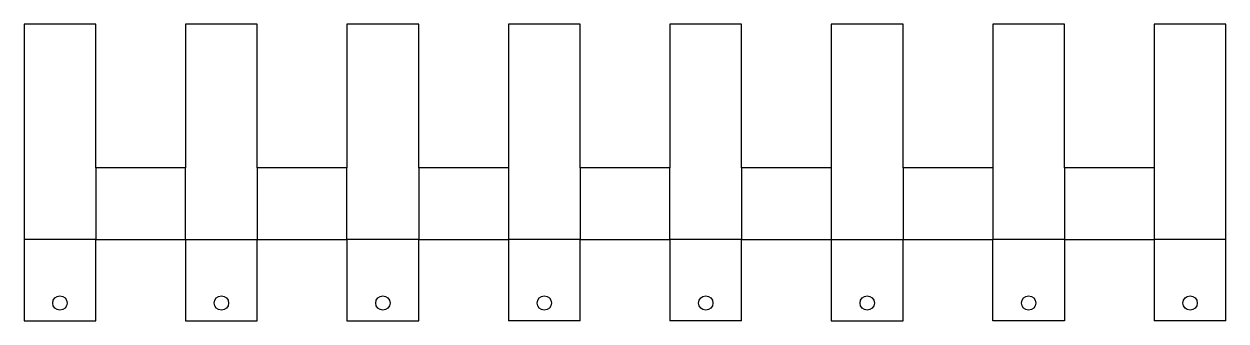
# Model space of a CAD drawing. Header units: centimetres. Extents: x 0.1 to 16.9, y 0.1 to 4.3.
import ezdxf

# ---------------------------------------------------------------- set-up
doc = ezdxf.new("R2010")
doc.units = ezdxf.units.CM
doc.header["$MEASUREMENT"] = 0

msp = doc.modelspace()

# ---------------------------------------------------------------- linework, layer by layer
for p, q in [((1.118, 4.274), (0.118, 4.274)), ((0.118, 4.274), (0.118, 1.274)), ((1.118, 2.274), (1.118, 4.274)), ((3.368, 4.274), (2.368, 4.274)), ((2.368, 4.274), (2.368, 2.274)), ((3.368, 2.274), (3.368, 4.274)), ((5.618, 4.274), (4.618, 4.274)), ((4.618, 4.274), (4.618, 2.274)), ((5.618, 2.274), (5.618, 4.274)), ((7.868, 4.274), (6.868, 4.274)), ((6.868, 4.274), (6.868, 2.274)), ((7.868, 2.274), (7.868, 4.274)), ((10.118, 4.274), (9.118, 4.274)), ((9.118, 4.274), (9.118, 2.274)), ((10.118, 2.274), (10.118, 4.274)), ((12.368, 4.274), (11.368, 4.274)), ((11.368, 4.274), (11.368, 2.274)), ((12.368, 2.274), (12.368, 4.274)), ((14.618, 4.274), (13.618, 4.274)), ((13.618, 4.274), (13.618, 2.274)), ((14.618, 2.274), (14.618, 4.274)), ((16.868, 4.274), (15.868, 4.274)), ((15.868, 4.274), (15.868, 2.274)), ((16.868, 1.274), (16.868, 4.274)), ((2.368, 2.274), (1.118, 2.274)), ((1.118, 2.274), (1.118, 1.274)), ((2.368, 1.274), (2.368, 2.274)), ((4.618, 2.274), (3.368, 2.274)), ((3.368, 2.274), (3.368, 1.274)), ((4.618, 1.274), (4.618, 2.274)), ((6.868, 2.274), (5.618, 2.274)), ((5.618, 2.274), (5.618, 1.274)), ((6.868, 2.274), (6.868, 1.274)), ((9.118, 2.274), (7.868, 2.274)), ((7.868, 2.274), (7.868, 1.274)), ((9.118, 1.274), (9.118, 2.274)), ((11.368, 2.274), (10.118, 2.274)), ((10.118, 2.274), (10.118, 1.274)), ((11.368, 2.274), (11.368, 1.274)), ((13.618, 2.274), (12.368, 2.274)), ((12.368, 2.274), (12.368, 1.274)), ((13.618, 2.274), (13.618, 1.274)), ((15.868, 2.274), (14.618, 2.274)), ((14.618, 2.274), (14.618, 1.274)), ((15.868, 2.274), (15.868, 1.274)), ((0.118, 1.274), (0.118, 0.139)), ((1.118, 1.274), (0.118, 1.274)), ((1.118, 0.139), (1.118, 1.274)), ((1.118, 1.274), (2.368, 1.274)), ((2.368, 1.274), (2.368, 0.139)), ((2.368, 1.274), (3.368, 1.274)), ((3.368, 0.139), (3.368, 1.274)), ((3.368, 1.274), (4.618, 1.274)), ((4.618, 1.274), (4.618, 0.139)), ((5.618, 1.274), (4.618, 1.274)), ((5.618, 0.139), (5.618, 1.274)), ((5.618, 1.274), (6.868, 1.274)), ((6.868, 1.274), (6.868, 0.139)), ((7.868, 1.274), (6.868, 1.274)), ((7.868, 0.139), (7.868, 1.274)), ((7.868, 1.274), (9.118, 1.274)), ((9.118, 1.274), (9.118, 0.139)), ((10.118, 1.274), (9.118, 1.274)), ((10.118, 0.139), (10.118, 1.274)), ((10.118, 1.274), (11.368, 1.274)), ((11.368, 1.274), (11.368, 0.139)), ((11.368, 1.274), (12.368, 1.274)), ((12.368, 0.139), (12.368, 1.274)), ((12.368, 1.274), (13.618, 1.274)), ((13.618, 0.139), (13.618, 1.274)), ((14.618, 1.274), (13.618, 1.274)), ((14.618, 1.274), (14.618, 0.139)), ((14.618, 1.274), (15.868, 1.274)), ((15.868, 1.274), (15.868, 0.139)), ((16.868, 1.274), (15.868, 1.274)), ((16.868, 0.139), (16.868, 1.274)), ((0.118, 0.139), (1.118, 0.139)), ((2.368, 0.139), (3.368, 0.139)), ((4.618, 0.139), (5.618, 0.139)), ((7.868, 0.139), (6.868, 0.139)), ((10.118, 0.139), (9.118, 0.139)), ((11.368, 0.139), (12.368, 0.139)), ((14.618, 0.139), (13.618, 0.139)), ((16.868, 0.139), (15.868, 0.139))]:
    msp.add_line(p, q)
for centre in [(0.618, 0.389), (2.868, 0.389), (5.118, 0.389), (7.368, 0.389), (9.618, 0.389), (11.868, 0.389), (14.118, 0.389), (16.368, 0.389)]:
    msp.add_circle(centre, 0.1)

doc.saveas('drawing.dxf')
